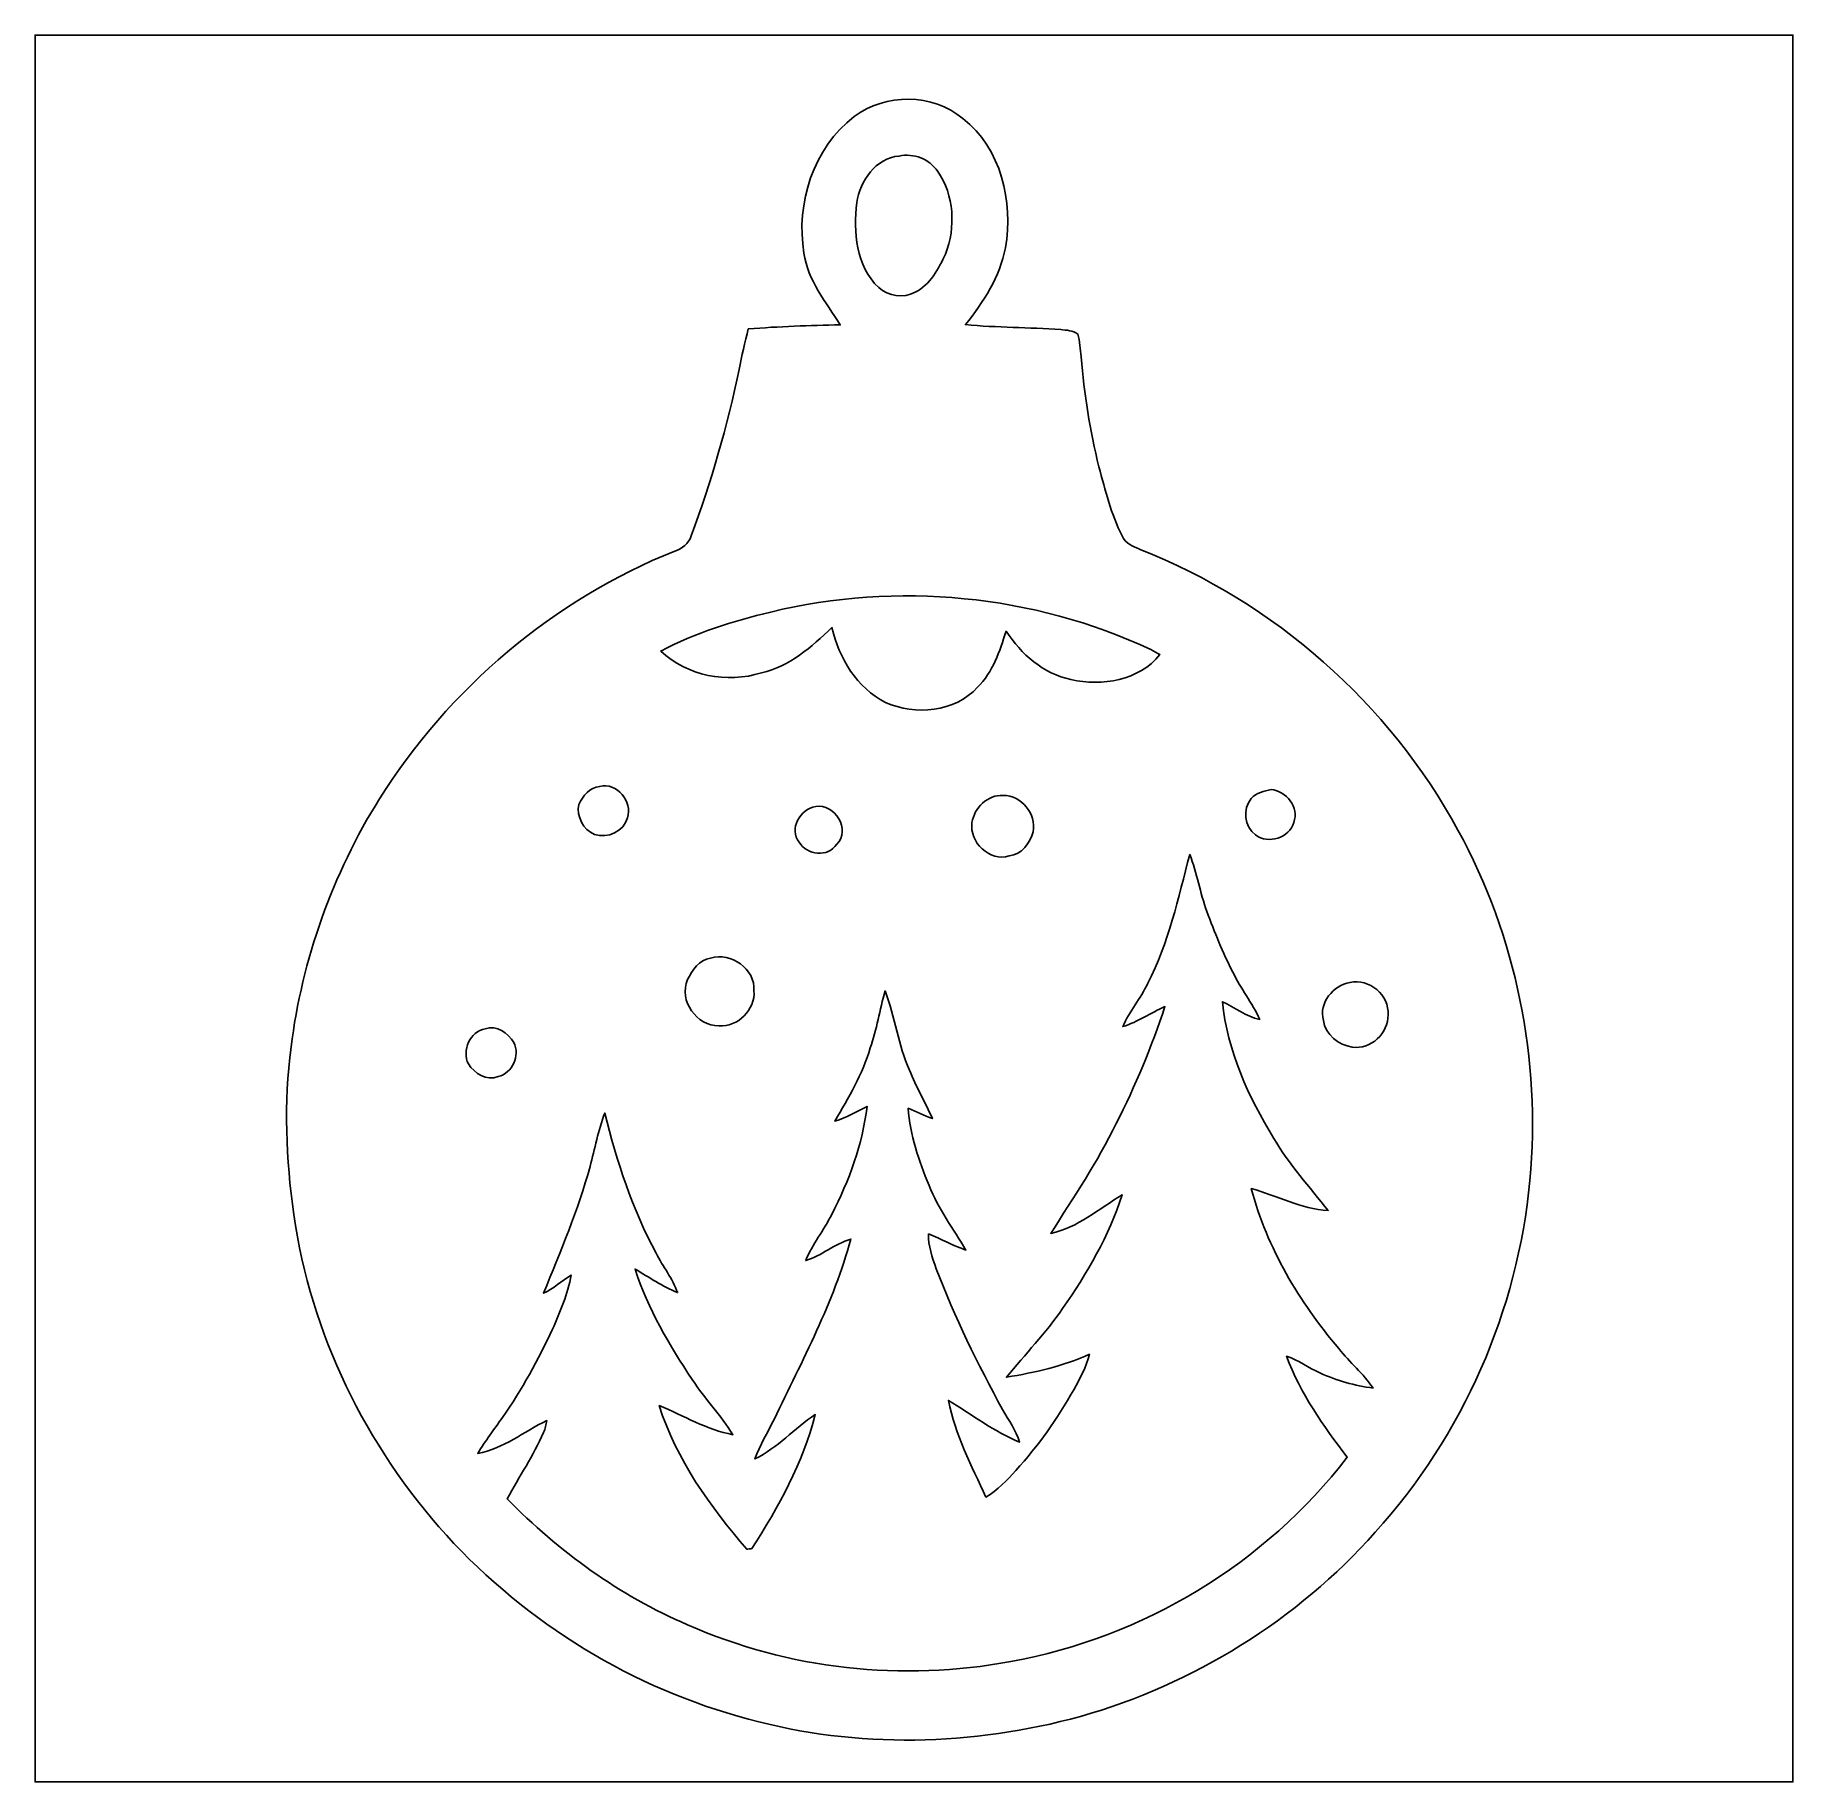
# Model space of a CAD drawing. Header units: centimetres. Extents: x -16.8 to 16.8, y -16.7 to 16.7.
import ezdxf

# ---------------------------------------------------------------- set-up
doc = ezdxf.new("R2010")
doc.units = ezdxf.units.CM
doc.header["$MEASUREMENT"] = 0
doc.layers.add('Layer 1', color=7, linetype='Continuous')

msp = doc.modelspace()

# ---------------------------------------------------------------- linework, layer by layer
at = {"layer": 'Layer 1', "color": 7}
for points, knots in [([(-16.77458, 16.66875), (-16.77458, 16.66875), (16.77458, 16.66875), (16.77458, 16.66875), (16.77458, 16.66875), (16.77458, 16.66875), (16.77458, -16.66875), (16.77458, -16.66875), (16.77458, -16.66875), (16.77458, -16.66875), (-16.77458, -16.66875), (-16.77458, -16.66875), (-16.77458, -16.66875), (-16.77458, -16.66875), (-16.77458, 16.66875), (-16.77458, 16.66875), (-16.77458, 16.66875), (-16.77458, 16.66875), (-16.77458, 16.66875), (-16.77458, 16.66875)], [0, 0, 0, 0, 0.16666667, 0.16666667, 0.16666667, 0.16666667, 0.33333333, 0.33333333, 0.33333333, 0.33333333, 0.5, 0.5, 0.5, 0.5, 0.66666667, 0.66666667, 0.66666667, 0.66666667, 1, 1, 1, 1]), ([(-1.143, 15.11441), (-1.9237, 14.51998), (-2.25778, 13.45777), (-2.10114, 12.50774), (-2.10114, 12.50774), (-2.02424, 11.98668), (-1.67887, 11.57076), (-1.40723, 11.13861), (-1.40723, 11.13861), (-1.99319, 11.13084), (-2.57845, 11.10686), (-3.16265, 11.06311), (-3.16265, 11.06311), (-3.22756, 10.80629), (-3.28471, 10.54735), (-3.33975, 10.28841), (-3.33975, 10.28841), (-3.56341, 9.20821), (-3.86468, 8.14317), (-4.25521, 7.11165), (-4.25521, 7.11165), (-4.2986, 6.96066), (-4.42489, 6.86823), (-4.56671, 6.82237), (-4.56671, 6.82237), (-6.88411, 5.89315), (-8.87836, 4.20299), (-10.2041, 2.09091), (-10.2041, 2.09091), (-11.10015, 0.65828), (-11.67836, -0.9712), (-11.89073, -2.64724), (-11.89073, -2.64724), (-12.03325, -3.70664), (-11.98633, -4.78296), (-11.83852, -5.83882), (-11.83852, -5.83882), (-11.51431, -8.11177), (-10.46409, -10.26231), (-8.92634, -11.96022), (-8.92634, -11.96022), (-7.38823, -13.64615), (-5.36716, -14.88899), (-3.15771, -15.47001), (-3.15771, -15.47001), (-1.09361, -16.04151), (1.12077, -15.98366), (3.17959, -15.41956), (3.17959, -15.41956), (5.33329, -14.80679), (7.31414, -13.58371), (8.8011, -11.9059), (8.8011, -11.9059), (10.47115, -10.06158), (11.52948, -7.67151), (11.75385, -5.19254), (11.75385, -5.19254), (11.9701, -2.89348), (11.49315, -0.53093), (10.38331, 1.49543), (10.38331, 1.49543), (9.06674, 3.91513), (6.87811, 5.84764), (4.31377, 6.85377), (4.31377, 6.85377), (4.18324, 6.91162), (4.03154, 6.96489), (3.97545, 7.11129), (3.97545, 7.11129), (3.76026, 7.52546), (3.65266, 7.98266), (3.52989, 8.42962), (3.52989, 8.42962), (3.36127, 9.11895), (3.24485, 9.82169), (3.19017, 10.52936), (3.19017, 10.52936), (3.17712, 10.67506), (3.1623, 10.82216), (3.12843, 10.96469), (3.12843, 10.96469), (3.03459, 11.03313), (2.91147, 11.03559), (2.80106, 11.05182), (2.80106, 11.05182), (2.19428, 11.09133), (1.58574, 11.08639), (0.98037, 11.1439), (0.98037, 11.1439), (1.32962, 11.57393), (1.64112, 12.05865), (1.74519, 12.61145), (1.74519, 12.61145), (1.90006, 13.49057), (1.66511, 14.50834), (0.93239, 15.07737), (0.93239, 15.07737), (0.35595, 15.5642), (-0.54469, 15.56526), (-1.143, 15.11441)], [0, 0, 0, 0, 0.03846154, 0.03846154, 0.03846154, 0.03846154, 0.07692308, 0.07692308, 0.07692308, 0.07692308, 0.11538462, 0.11538462, 0.11538462, 0.11538462, 0.15384615, 0.15384615, 0.15384615, 0.15384615, 0.19230769, 0.19230769, 0.19230769, 0.19230769, 0.23076923, 0.23076923, 0.23076923, 0.23076923, 0.26923077, 0.26923077, 0.26923077, 0.26923077, 0.30769231, 0.30769231, 0.30769231, 0.30769231, 0.34615385, 0.34615385, 0.34615385, 0.34615385, 0.38461538, 0.38461538, 0.38461538, 0.38461538, 0.42307692, 0.42307692, 0.42307692, 0.42307692, 0.46153846, 0.46153846, 0.46153846, 0.46153846, 0.5, 0.5, 0.5, 0.5, 0.53846154, 0.53846154, 0.53846154, 0.53846154, 0.57692308, 0.57692308, 0.57692308, 0.57692308, 0.61538462, 0.61538462, 0.61538462, 0.61538462, 0.65384615, 0.65384615, 0.65384615, 0.65384615, 0.69230769, 0.69230769, 0.69230769, 0.69230769, 0.73076923, 0.73076923, 0.73076923, 0.73076923, 0.76923077, 0.76923077, 0.76923077, 0.76923077, 0.80769231, 0.80769231, 0.80769231, 0.80769231, 0.84615385, 0.84615385, 0.84615385, 0.84615385, 0.88461538, 0.88461538, 0.88461538, 0.88461538, 0.92307692, 0.92307692, 0.92307692, 0.92307692, 1, 1, 1, 1]), ([(-0.2861, 14.36158), (-0.00917, 14.42191), (0.29528, 14.30549), (0.45261, 14.06913), (0.45261, 14.06913), (0.76588, 13.61687), (0.80222, 12.99704), (0.60043, 12.49116), (0.60043, 12.49116), (0.47025, 12.20787), (0.31044, 11.90625), (0.0194, 11.76126), (0.0194, 11.76126), (-0.20108, 11.64202), (-0.49001, 11.68576), (-0.67416, 11.85122), (-0.67416, 11.85122), (-1.10808, 12.25867), (-1.15429, 12.91766), (-1.0922, 13.47223), (-1.0922, 13.47223), (-1.02941, 13.88357), (-0.73131, 14.32384), (-0.2861, 14.36158)], [0, 0, 0, 0, 0.14285714, 0.14285714, 0.14285714, 0.14285714, 0.28571429, 0.28571429, 0.28571429, 0.28571429, 0.42857143, 0.42857143, 0.42857143, 0.42857143, 0.57142857, 0.57142857, 0.57142857, 0.57142857, 0.71428571, 0.71428571, 0.71428571, 0.71428571, 1, 1, 1, 1]), ([(-2.73368, 5.65891), (-0.32597, 6.23711), (2.27753, 5.99863), (4.52049, 4.94101), (4.52049, 4.94101), (4.57976, 4.91102), (4.63726, 4.87751), (4.69512, 4.8447), (4.69512, 4.8447), (4.2993, 4.35328), (3.58175, 4.23404), (2.99508, 4.37021), (2.99508, 4.37021), (2.4698, 4.4831), (2.04646, 4.85316), (1.75824, 5.29237), (1.75824, 5.29237), (1.6316, 4.91102), (1.50954, 4.50956), (1.21109, 4.22204), (1.21109, 4.22204), (0.77893, 3.74474), (0.02469, 3.67912), (-0.54293, 3.93418), (-0.54293, 3.93418), (-1.09149, 4.21005), (-1.43334, 4.77485), (-1.56633, 5.36011), (-1.56633, 5.36011), (-1.95333, 4.99357), (-2.37561, 4.61821), (-2.91042, 4.49862), (-2.91042, 4.49862), (-3.57011, 4.29154), (-4.32611, 4.4383), (-4.83411, 4.91278), (-4.83411, 4.91278), (-4.17618, 5.26591), (-3.45546, 5.48111), (-2.73368, 5.65891)], [0, 0, 0, 0, 0.09090909, 0.09090909, 0.09090909, 0.09090909, 0.18181818, 0.18181818, 0.18181818, 0.18181818, 0.27272727, 0.27272727, 0.27272727, 0.27272727, 0.36363636, 0.36363636, 0.36363636, 0.36363636, 0.45454545, 0.45454545, 0.45454545, 0.45454545, 0.54545455, 0.54545455, 0.54545455, 0.54545455, 0.63636364, 0.63636364, 0.63636364, 0.63636364, 0.72727273, 0.72727273, 0.72727273, 0.72727273, 0.81818182, 0.81818182, 0.81818182, 0.81818182, 1, 1, 1, 1]), ([(-5.99969, 2.32904), (-5.67478, 2.42111), (-5.36434, 2.03447), (-5.46911, 1.73249), (-5.46911, 1.73249), (-5.53473, 1.46932), (-5.84941, 1.32927), (-6.09812, 1.41499), (-6.09812, 1.41499), (-6.3179, 1.50389), (-6.44137, 1.75613), (-6.39974, 1.98755), (-6.39974, 1.98755), (-6.32001, 2.1463), (-6.19054, 2.31246), (-5.99969, 2.32904)], [0, 0, 0, 0, 0.2, 0.2, 0.2, 0.2, 0.4, 0.4, 0.4, 0.4, 0.6, 0.6, 0.6, 0.6, 1, 1, 1, 1]), ([(1.70321, 2.15935), (2.04929, 2.16006), (2.34174, 1.80657), (2.27506, 1.46509), (2.27506, 1.46509), (2.21368, 1.2513), (2.05952, 1.02694), (1.81751, 1.00365), (1.81751, 1.00365), (1.44357, 0.88441), (1.05128, 1.26647), (1.10702, 1.64112), (1.10702, 1.64112), (1.15006, 1.9237), (1.40476, 2.17311), (1.70321, 2.15935)], [0, 0, 0, 0, 0.2, 0.2, 0.2, 0.2, 0.4, 0.4, 0.4, 0.4, 0.6, 0.6, 0.6, 0.6, 1, 1, 1, 1]), ([(6.81849, 2.27118), (7.10071, 2.24155), (7.36141, 1.93216), (7.24782, 1.64359), (7.24782, 1.64359), (7.16703, 1.34514), (6.76028, 1.21991), (6.51792, 1.40406), (6.51792, 1.40406), (6.30308, 1.55857), (6.26674, 1.90041), (6.43819, 2.09868), (6.43819, 2.09868), (6.53203, 2.20874), (6.68196, 2.24473), (6.81849, 2.27118)], [0, 0, 0, 0, 0.2, 0.2, 0.2, 0.2, 0.4, 0.4, 0.4, 0.4, 0.6, 0.6, 0.6, 0.6, 1, 1, 1, 1]), ([(-1.87537, 1.94557), (-1.51624, 2.00872), (-1.19486, 1.4986), (-1.47532, 1.22731), (-1.47532, 1.22731), (-1.64006, 0.97049), (-2.04294, 1.01353), (-2.19216, 1.26436), (-2.19216, 1.26436), (-2.39466, 1.5173), (-2.17135, 1.89971), (-1.87537, 1.94557)], [0, 0, 0, 0, 0.25, 0.25, 0.25, 0.25, 0.5, 0.5, 0.5, 0.5, 1, 1, 1, 1]), ([(5.26415, 1.03152), (5.40032, 0.67804), (5.46029, 0.30092), (5.58941, -0.05539), (5.58941, -0.05539), (5.73687, -0.44979), (5.89421, -0.84173), (6.08506, -1.21779), (6.08506, -1.21779), (6.23817, -1.52718), (6.45301, -1.80234), (6.598, -2.11631), (6.598, -2.11631), (6.33554, -2.06199), (6.12457, -1.88842), (5.88574, -1.77871), (5.88574, -1.77871), (5.97888, -2.71392), (6.38246, -3.59339), (6.86682, -4.3882), (6.86682, -4.3882), (7.15892, -4.88632), (7.55297, -5.31072), (7.90293, -5.76651), (7.90293, -5.76651), (7.38822, -5.73088), (6.92714, -5.48217), (6.43749, -5.34529), (6.43749, -5.34529), (6.73947, -6.48053), (7.35259, -7.51099), (8.11001, -8.40105), (8.11001, -8.40105), (8.31462, -8.66316), (8.57673, -8.87765), (8.76371, -9.15388), (8.76371, -9.15388), (8.41269, -9.11154), (8.07085, -9.00818), (7.74876, -8.86495), (7.74876, -8.86495), (7.53145, -8.76794), (7.34025, -8.6173), (7.11235, -8.54463), (7.11235, -8.54463), (7.36882, -9.25548), (7.81403, -9.87813), (8.27017, -10.47256), (8.27017, -10.47256), (6.70595, -12.50386), (4.37197, -13.92132), (1.84856, -14.37146), (1.84856, -14.37146), (-0.21661, -14.76093), (-2.39959, -14.5228), (-4.32153, -13.66943), (-4.32153, -13.66943), (-5.62116, -13.11839), (-6.77792, -12.27137), (-7.7657, -11.26843), (-7.7657, -11.26843), (-7.53533, -10.84474), (-7.26722, -10.44116), (-7.06931, -10.00054), (-7.06931, -10.00054), (-7.03615, -9.92893), (-7.02204, -9.85097), (-7.00828, -9.77406), (-7.00828, -9.77406), (-7.44714, -9.9822), (-7.83519, -10.31487), (-8.32626, -10.39883), (-8.32626, -10.39883), (-8.18233, -10.16212), (-8.01441, -9.94128), (-7.85601, -9.71479), (-7.85601, -9.71479), (-7.48101, -9.18598), (-7.1755, -8.61201), (-6.89716, -8.02781), (-6.89716, -8.02781), (-6.7564, -7.69303), (-6.60294, -7.35789), (-6.54579, -6.99664), (-6.54579, -6.99664), (-6.72289, -7.10918), (-6.87881, -7.25487), (-7.07073, -7.34377), (-7.07073, -7.34377), (-6.74441, -6.55002), (-6.41421, -5.75416), (-6.18349, -4.92584), (-6.18349, -4.92584), (-6.09071, -4.58541), (-6.02686, -4.2358), (-5.90338, -3.90419), (-5.90338, -3.90419), (-5.67161, -4.82741), (-5.3788, -5.74075), (-4.91984, -6.5786), (-4.91984, -6.5786), (-4.7939, -6.83507), (-4.6101, -7.06226), (-4.51132, -7.33213), (-4.51132, -7.33213), (-4.79848, -7.21325), (-5.05707, -7.03933), (-5.32412, -6.88269), (-5.32412, -6.88269), (-5.07753, -7.63905), (-4.67466, -8.33543), (-4.23122, -8.99231), (-4.23122, -8.99231), (-3.99415, -9.35814), (-3.68547, -9.67176), (-3.45546, -10.04288), (-3.45546, -10.04288), (-3.95817, -9.94728), (-4.39596, -9.68022), (-4.86198, -9.48831), (-4.86198, -9.48831), (-4.5406, -10.5216), (-3.88796, -11.41342), (-3.19334, -12.22763), (-3.19334, -12.22763), (-3.16865, -12.22516), (-3.11926, -12.21987), (-3.09457, -12.2174), (-3.09457, -12.2174), (-2.58269, -11.4233), (-2.12231, -10.58016), (-1.88454, -9.66011), (-1.88454, -9.66011), (-2.286, -9.91694), (-2.6035, -10.29758), (-3.03636, -10.50607), (-3.03636, -10.50607), (-2.94217, -10.24149), (-2.79329, -10.00125), (-2.66982, -9.75007), (-2.66982, -9.75007), (-2.12831, -8.62824), (-1.53564, -7.51558), (-1.20509, -6.30873), (-1.20509, -6.30873), (-1.51412, -6.39868), (-1.76142, -6.62481), (-2.06763, -6.72147), (-2.06763, -6.72147), (-1.94275, -6.40574), (-1.71838, -6.14292), (-1.56986, -5.83882), (-1.56986, -5.83882), (-1.2379, -5.19501), (-0.97931, -4.49968), (-0.89676, -3.77649), (-0.89676, -3.77649), (-1.0989, -3.87562), (-1.2894, -4.00473), (-1.51165, -4.05589), (-1.51165, -4.05589), (-1.24425, -3.6128), (-0.98531, -3.15912), (-0.83538, -2.66065), (-0.83538, -2.66065), (-0.70803, -2.30752), (-0.65405, -1.93463), (-0.55245, -1.57445), (-0.55245, -1.57445), (-0.36124, -2.06657), (-0.30198, -2.60174), (-0.08714, -3.08575), (-0.08714, -3.08575), (0.0381, -3.4036), (0.21837, -3.6957), (0.35066, -4.01002), (0.35066, -4.01002), (0.19544, -3.94723), (0.04551, -3.87174), (-0.11113, -3.81318), (-0.11113, -3.81318), (-0.07761, -4.32364), (0.09525, -4.81542), (0.28681, -5.28673), (0.28681, -5.28673), (0.46073, -5.72911), (0.75177, -6.11117), (0.98954, -6.51933), (0.98954, -6.51933), (0.74471, -6.43431), (0.51717, -6.30767), (0.27728, -6.21206), (0.27728, -6.21206), (0.26811, -6.44243), (0.3489, -6.66115), (0.4258, -6.87493), (0.4258, -6.87493), (0.7747, -7.8038), (1.21708, -8.69386), (1.69157, -9.56416), (1.69157, -9.56416), (1.80481, -9.76736), (1.9498, -9.9568), (2.01471, -10.18364), (2.01471, -10.18364), (1.52682, -9.98291), (1.10596, -9.66082), (0.65828, -9.38883), (0.65828, -9.38883), (0.78176, -10.04147), (1.09784, -10.6366), (1.37336, -11.23491), (1.37336, -11.23491), (1.58926, -11.09733), (1.77624, -10.91988), (1.94204, -10.7255), (1.94204, -10.7255), (2.37031, -10.25948), (2.73967, -9.74019), (3.04765, -9.18704), (3.04765, -9.18704), (3.16618, -8.96902), (3.29212, -8.75136), (3.34892, -8.50724), (3.34892, -8.50724), (2.84903, -8.73725), (2.30576, -8.85543), (1.7653, -8.94539), (1.7653, -8.94539), (2.12337, -8.50935), (2.51495, -8.10048), (2.83669, -7.63552), (2.83669, -7.63552), (3.30482, -6.9656), (3.72181, -6.24628), (3.97404, -5.46523), (3.97404, -5.46523), (3.53342, -5.73299), (3.12737, -6.08824), (2.61056, -6.20148), (2.61056, -6.20148), (3.04518, -5.51498), (3.50308, -4.83905), (3.85974, -4.10633), (3.85974, -4.10633), (4.22416, -3.38561), (4.53813, -2.63878), (4.78931, -1.87113), (4.78931, -1.87113), (4.51732, -1.99108), (4.27037, -2.16606), (3.98498, -2.25496), (3.98498, -2.25496), (4.11127, -1.96144), (4.32752, -1.71838), (4.46087, -1.42804), (4.46087, -1.42804), (4.8641, -0.65758), (5.04296, 0.19826), (5.26415, 1.03152)], [0, 0, 0, 0, 0.01515152, 0.01515152, 0.01515152, 0.01515152, 0.03030303, 0.03030303, 0.03030303, 0.03030303, 0.04545455, 0.04545455, 0.04545455, 0.04545455, 0.06060606, 0.06060606, 0.06060606, 0.06060606, 0.07575758, 0.07575758, 0.07575758, 0.07575758, 0.09090909, 0.09090909, 0.09090909, 0.09090909, 0.10606061, 0.10606061, 0.10606061, 0.10606061, 0.12121212, 0.12121212, 0.12121212, 0.12121212, 0.13636364, 0.13636364, 0.13636364, 0.13636364, 0.15151515, 0.15151515, 0.15151515, 0.15151515, 0.16666667, 0.16666667, 0.16666667, 0.16666667, 0.18181818, 0.18181818, 0.18181818, 0.18181818, 0.1969697, 0.1969697, 0.1969697, 0.1969697, 0.21212121, 0.21212121, 0.21212121, 0.21212121, 0.22727273, 0.22727273, 0.22727273, 0.22727273, 0.24242424, 0.24242424, 0.24242424, 0.24242424, 0.25757576, 0.25757576, 0.25757576, 0.25757576, 0.27272727, 0.27272727, 0.27272727, 0.27272727, 0.28787879, 0.28787879, 0.28787879, 0.28787879, 0.3030303, 0.3030303, 0.3030303, 0.3030303, 0.31818182, 0.31818182, 0.31818182, 0.31818182, 0.33333333, 0.33333333, 0.33333333, 0.33333333, 0.34848485, 0.34848485, 0.34848485, 0.34848485, 0.36363636, 0.36363636, 0.36363636, 0.36363636, 0.37878788, 0.37878788, 0.37878788, 0.37878788, 0.39393939, 0.39393939, 0.39393939, 0.39393939, 0.40909091, 0.40909091, 0.40909091, 0.40909091, 0.42424242, 0.42424242, 0.42424242, 0.42424242, 0.43939394, 0.43939394, 0.43939394, 0.43939394, 0.45454545, 0.45454545, 0.45454545, 0.45454545, 0.46969697, 0.46969697, 0.46969697, 0.46969697, 0.48484848, 0.48484848, 0.48484848, 0.48484848, 0.5, 0.5, 0.5, 0.5, 0.51515152, 0.51515152, 0.51515152, 0.51515152, 0.53030303, 0.53030303, 0.53030303, 0.53030303, 0.54545455, 0.54545455, 0.54545455, 0.54545455, 0.56060606, 0.56060606, 0.56060606, 0.56060606, 0.57575758, 0.57575758, 0.57575758, 0.57575758, 0.59090909, 0.59090909, 0.59090909, 0.59090909, 0.60606061, 0.60606061, 0.60606061, 0.60606061, 0.62121212, 0.62121212, 0.62121212, 0.62121212, 0.63636364, 0.63636364, 0.63636364, 0.63636364, 0.65151515, 0.65151515, 0.65151515, 0.65151515, 0.66666667, 0.66666667, 0.66666667, 0.66666667, 0.68181818, 0.68181818, 0.68181818, 0.68181818, 0.6969697, 0.6969697, 0.6969697, 0.6969697, 0.71212121, 0.71212121, 0.71212121, 0.71212121, 0.72727273, 0.72727273, 0.72727273, 0.72727273, 0.74242424, 0.74242424, 0.74242424, 0.74242424, 0.75757576, 0.75757576, 0.75757576, 0.75757576, 0.77272727, 0.77272727, 0.77272727, 0.77272727, 0.78787879, 0.78787879, 0.78787879, 0.78787879, 0.8030303, 0.8030303, 0.8030303, 0.8030303, 0.81818182, 0.81818182, 0.81818182, 0.81818182, 0.83333333, 0.83333333, 0.83333333, 0.83333333, 0.84848485, 0.84848485, 0.84848485, 0.84848485, 0.86363636, 0.86363636, 0.86363636, 0.86363636, 0.87878788, 0.87878788, 0.87878788, 0.87878788, 0.89393939, 0.89393939, 0.89393939, 0.89393939, 0.90909091, 0.90909091, 0.90909091, 0.90909091, 0.92424242, 0.92424242, 0.92424242, 0.92424242, 0.93939394, 0.93939394, 0.93939394, 0.93939394, 0.95454545, 0.95454545, 0.95454545, 0.95454545, 0.96969697, 0.96969697, 0.96969697, 0.96969697, 1, 1, 1, 1]), ([(-3.88338, -0.95074), (-3.49285, -0.81915), (-3.02719, -1.15782), (-3.054, -1.56986), (-3.054, -1.56986), (-3.02648, -1.93005), (-3.36197, -2.26695), (-3.72322, -2.23908), (-3.72322, -2.23908), (-4.14796, -2.24578), (-4.49474, -1.75683), (-4.32329, -1.35678), (-4.32329, -1.35678), (-4.23228, -1.17898), (-4.10069, -0.97508), (-3.88338, -0.95074)], [0, 0, 0, 0, 0.2, 0.2, 0.2, 0.2, 0.4, 0.4, 0.4, 0.4, 0.6, 0.6, 0.6, 0.6, 1, 1, 1, 1]), ([(8.32309, -1.4097), (8.68645, -1.32539), (9.07486, -1.657), (9.0491, -2.02988), (9.0491, -2.02988), (9.05439, -2.37631), (8.72208, -2.69946), (8.36542, -2.64548), (8.36542, -2.64548), (8.10683, -2.60279), (7.84507, -2.41229), (7.81473, -2.13607), (7.81473, -2.13607), (7.72266, -1.80199), (8.00135, -1.46685), (8.32309, -1.4097)], [0, 0, 0, 0, 0.2, 0.2, 0.2, 0.2, 0.4, 0.4, 0.4, 0.4, 0.6, 0.6, 0.6, 0.6, 1, 1, 1, 1]), ([(-8.18586, -2.29376), (-7.96396, -2.21333), (-7.75053, -2.3816), (-7.63764, -2.55729), (-7.63764, -2.55729), (-7.51276, -2.80599), (-7.66833, -3.14149), (-7.93609, -3.20957), (-7.93609, -3.20957), (-8.16046, -3.29248), (-8.38694, -3.15136), (-8.50547, -2.96757), (-8.50547, -2.96757), (-8.63247, -2.70828), (-8.47584, -2.34809), (-8.18586, -2.29376)], [0, 0, 0, 0, 0.2, 0.2, 0.2, 0.2, 0.4, 0.4, 0.4, 0.4, 0.6, 0.6, 0.6, 0.6, 1, 1, 1, 1])]:
    msp.add_open_spline(points, degree=3, knots=knots, dxfattribs=at)
at = {"layer": 'Layer 1', "color": 253}
for points, knots in [([(-1.143, 15.11441), (-0.54469, 15.56526), (0.35595, 15.5642), (0.93239, 15.07737), (0.93239, 15.07737), (1.66511, 14.50834), (1.90006, 13.49057), (1.74519, 12.61145), (1.74519, 12.61145), (1.64112, 12.05865), (1.32962, 11.57393), (0.98037, 11.1439), (0.98037, 11.1439), (1.58574, 11.08639), (2.19428, 11.09133), (2.80106, 11.05182), (2.80106, 11.05182), (2.91147, 11.03559), (3.03459, 11.03313), (3.12843, 10.96469), (3.12843, 10.96469), (3.1623, 10.82216), (3.17712, 10.67506), (3.19017, 10.52936), (3.19017, 10.52936), (3.24485, 9.82169), (3.36127, 9.11895), (3.52989, 8.42962), (3.52989, 8.42962), (3.65266, 7.98266), (3.76026, 7.52546), (3.97545, 7.11129), (3.97545, 7.11129), (4.03154, 6.96489), (4.18324, 6.91162), (4.31377, 6.85377), (4.31377, 6.85377), (6.87811, 5.84764), (9.06674, 3.91513), (10.38331, 1.49543), (10.38331, 1.49543), (11.49315, -0.53093), (11.9701, -2.89348), (11.75385, -5.19254), (11.75385, -5.19254), (11.52948, -7.67151), (10.47115, -10.06158), (8.8011, -11.9059), (8.8011, -11.9059), (7.31414, -13.58371), (5.33329, -14.80679), (3.17959, -15.41956), (3.17959, -15.41956), (1.12077, -15.98366), (-1.09361, -16.04151), (-3.15771, -15.47001), (-3.15771, -15.47001), (-5.36716, -14.88899), (-7.38823, -13.64615), (-8.92634, -11.96022), (-8.92634, -11.96022), (-10.46409, -10.26231), (-11.51431, -8.11177), (-11.83852, -5.83882), (-11.83852, -5.83882), (-11.98633, -4.78296), (-12.03325, -3.70664), (-11.89073, -2.64724), (-11.89073, -2.64724), (-11.67836, -0.9712), (-11.10015, 0.65828), (-10.2041, 2.09091), (-10.2041, 2.09091), (-8.87836, 4.20299), (-6.88411, 5.89315), (-4.56671, 6.82237), (-4.56671, 6.82237), (-4.42489, 6.86823), (-4.2986, 6.96066), (-4.25521, 7.11165), (-4.25521, 7.11165), (-3.86468, 8.14317), (-3.56341, 9.20821), (-3.33975, 10.28841), (-3.33975, 10.28841), (-3.28471, 10.54735), (-3.22756, 10.80629), (-3.16265, 11.06311), (-3.16265, 11.06311), (-2.57845, 11.10686), (-1.99319, 11.13084), (-1.40723, 11.13861), (-1.40723, 11.13861), (-1.67887, 11.57076), (-2.02424, 11.98668), (-2.10114, 12.50774), (-2.10114, 12.50774), (-2.25778, 13.45777), (-1.9237, 14.51998), (-1.143, 15.11441), (-1.143, 15.11441), (-1.143, 15.11441), (-1.143, 15.11441), (-1.143, 15.11441)], [0, 0, 0, 0, 0.03703704, 0.03703704, 0.03703704, 0.03703704, 0.07407407, 0.07407407, 0.07407407, 0.07407407, 0.11111111, 0.11111111, 0.11111111, 0.11111111, 0.14814815, 0.14814815, 0.14814815, 0.14814815, 0.18518519, 0.18518519, 0.18518519, 0.18518519, 0.22222222, 0.22222222, 0.22222222, 0.22222222, 0.25925926, 0.25925926, 0.25925926, 0.25925926, 0.2962963, 0.2962963, 0.2962963, 0.2962963, 0.33333333, 0.33333333, 0.33333333, 0.33333333, 0.37037037, 0.37037037, 0.37037037, 0.37037037, 0.40740741, 0.40740741, 0.40740741, 0.40740741, 0.44444444, 0.44444444, 0.44444444, 0.44444444, 0.48148148, 0.48148148, 0.48148148, 0.48148148, 0.51851852, 0.51851852, 0.51851852, 0.51851852, 0.55555556, 0.55555556, 0.55555556, 0.55555556, 0.59259259, 0.59259259, 0.59259259, 0.59259259, 0.62962963, 0.62962963, 0.62962963, 0.62962963, 0.66666667, 0.66666667, 0.66666667, 0.66666667, 0.7037037, 0.7037037, 0.7037037, 0.7037037, 0.74074074, 0.74074074, 0.74074074, 0.74074074, 0.77777778, 0.77777778, 0.77777778, 0.77777778, 0.81481481, 0.81481481, 0.81481481, 0.81481481, 0.85185185, 0.85185185, 0.85185185, 0.85185185, 0.88888889, 0.88888889, 0.88888889, 0.88888889, 0.92592593, 0.92592593, 0.92592593, 0.92592593, 1, 1, 1, 1]), ([(-0.2861, 14.36158), (-0.73131, 14.32384), (-1.02941, 13.88357), (-1.0922, 13.47223), (-1.0922, 13.47223), (-1.15429, 12.91766), (-1.10808, 12.25867), (-0.67416, 11.85122), (-0.67416, 11.85122), (-0.49001, 11.68576), (-0.20108, 11.64202), (0.0194, 11.76126), (0.0194, 11.76126), (0.31044, 11.90625), (0.47025, 12.20787), (0.60043, 12.49116), (0.60043, 12.49116), (0.80222, 12.99704), (0.76588, 13.61687), (0.45261, 14.06913), (0.45261, 14.06913), (0.29528, 14.30549), (-0.00917, 14.42191), (-0.2861, 14.36158), (-0.2861, 14.36158), (-0.2861, 14.36158), (-0.2861, 14.36158), (-0.2861, 14.36158)], [0, 0, 0, 0, 0.125, 0.125, 0.125, 0.125, 0.25, 0.25, 0.25, 0.25, 0.375, 0.375, 0.375, 0.375, 0.5, 0.5, 0.5, 0.5, 0.625, 0.625, 0.625, 0.625, 0.75, 0.75, 0.75, 0.75, 1, 1, 1, 1]), ([(-2.73368, 5.65891), (-3.45546, 5.48111), (-4.17618, 5.26591), (-4.83411, 4.91278), (-4.83411, 4.91278), (-4.32611, 4.4383), (-3.57011, 4.29154), (-2.91042, 4.49862), (-2.91042, 4.49862), (-2.37561, 4.61821), (-1.95333, 4.99357), (-1.56633, 5.36011), (-1.56633, 5.36011), (-1.43334, 4.77485), (-1.09149, 4.21005), (-0.54293, 3.93418), (-0.54293, 3.93418), (0.02469, 3.67912), (0.77893, 3.74474), (1.21109, 4.22204), (1.21109, 4.22204), (1.50954, 4.50956), (1.6316, 4.91102), (1.75824, 5.29237), (1.75824, 5.29237), (2.04646, 4.85316), (2.4698, 4.4831), (2.99508, 4.37021), (2.99508, 4.37021), (3.58175, 4.23404), (4.2993, 4.35328), (4.69512, 4.8447), (4.69512, 4.8447), (4.63726, 4.87751), (4.57976, 4.91102), (4.52049, 4.94101), (4.52049, 4.94101), (2.27753, 5.99863), (-0.32597, 6.23711), (-2.73368, 5.65891), (-2.73368, 5.65891), (-2.73368, 5.65891), (-2.73368, 5.65891), (-2.73368, 5.65891)], [0, 0, 0, 0, 0.08333333, 0.08333333, 0.08333333, 0.08333333, 0.16666667, 0.16666667, 0.16666667, 0.16666667, 0.25, 0.25, 0.25, 0.25, 0.33333333, 0.33333333, 0.33333333, 0.33333333, 0.41666667, 0.41666667, 0.41666667, 0.41666667, 0.5, 0.5, 0.5, 0.5, 0.58333333, 0.58333333, 0.58333333, 0.58333333, 0.66666667, 0.66666667, 0.66666667, 0.66666667, 0.75, 0.75, 0.75, 0.75, 0.83333333, 0.83333333, 0.83333333, 0.83333333, 1, 1, 1, 1]), ([(-5.99969, 2.32904), (-6.19054, 2.31246), (-6.32001, 2.1463), (-6.39974, 1.98755), (-6.39974, 1.98755), (-6.44137, 1.75613), (-6.3179, 1.50389), (-6.09812, 1.41499), (-6.09812, 1.41499), (-5.84941, 1.32927), (-5.53473, 1.46932), (-5.46911, 1.73249), (-5.46911, 1.73249), (-5.36434, 2.03447), (-5.67478, 2.42111), (-5.99969, 2.32904), (-5.99969, 2.32904), (-5.99969, 2.32904), (-5.99969, 2.32904), (-5.99969, 2.32904)], [0, 0, 0, 0, 0.16666667, 0.16666667, 0.16666667, 0.16666667, 0.33333333, 0.33333333, 0.33333333, 0.33333333, 0.5, 0.5, 0.5, 0.5, 0.66666667, 0.66666667, 0.66666667, 0.66666667, 1, 1, 1, 1]), ([(1.70321, 2.15935), (1.40476, 2.17311), (1.15006, 1.9237), (1.10702, 1.64112), (1.10702, 1.64112), (1.05128, 1.26647), (1.44357, 0.88441), (1.81751, 1.00365), (1.81751, 1.00365), (2.05952, 1.02694), (2.21368, 1.2513), (2.27506, 1.46509), (2.27506, 1.46509), (2.34174, 1.80657), (2.04929, 2.16006), (1.70321, 2.15935), (1.70321, 2.15935), (1.70321, 2.15935), (1.70321, 2.15935), (1.70321, 2.15935)], [0, 0, 0, 0, 0.16666667, 0.16666667, 0.16666667, 0.16666667, 0.33333333, 0.33333333, 0.33333333, 0.33333333, 0.5, 0.5, 0.5, 0.5, 0.66666667, 0.66666667, 0.66666667, 0.66666667, 1, 1, 1, 1]), ([(6.81849, 2.27118), (6.68196, 2.24473), (6.53203, 2.20874), (6.43819, 2.09868), (6.43819, 2.09868), (6.26674, 1.90041), (6.30308, 1.55857), (6.51792, 1.40406), (6.51792, 1.40406), (6.76028, 1.21991), (7.16703, 1.34514), (7.24782, 1.64359), (7.24782, 1.64359), (7.36141, 1.93216), (7.10071, 2.24155), (6.81849, 2.27118), (6.81849, 2.27118), (6.81849, 2.27118), (6.81849, 2.27118), (6.81849, 2.27118)], [0, 0, 0, 0, 0.16666667, 0.16666667, 0.16666667, 0.16666667, 0.33333333, 0.33333333, 0.33333333, 0.33333333, 0.5, 0.5, 0.5, 0.5, 0.66666667, 0.66666667, 0.66666667, 0.66666667, 1, 1, 1, 1]), ([(-1.87537, 1.94557), (-2.17135, 1.89971), (-2.39466, 1.5173), (-2.19216, 1.26436), (-2.19216, 1.26436), (-2.04294, 1.01353), (-1.64006, 0.97049), (-1.47532, 1.22731), (-1.47532, 1.22731), (-1.19486, 1.4986), (-1.51624, 2.00872), (-1.87537, 1.94557), (-1.87537, 1.94557), (-1.87537, 1.94557), (-1.87537, 1.94557), (-1.87537, 1.94557)], [0, 0, 0, 0, 0.2, 0.2, 0.2, 0.2, 0.4, 0.4, 0.4, 0.4, 0.6, 0.6, 0.6, 0.6, 1, 1, 1, 1]), ([(5.26415, 1.03152), (5.04296, 0.19826), (4.8641, -0.65758), (4.46087, -1.42804), (4.46087, -1.42804), (4.32752, -1.71838), (4.11127, -1.96144), (3.98498, -2.25496), (3.98498, -2.25496), (4.27037, -2.16606), (4.51732, -1.99108), (4.78931, -1.87113), (4.78931, -1.87113), (4.53813, -2.63878), (4.22416, -3.38561), (3.85974, -4.10633), (3.85974, -4.10633), (3.50308, -4.83905), (3.04518, -5.51498), (2.61056, -6.20148), (2.61056, -6.20148), (3.12737, -6.08824), (3.53342, -5.73299), (3.97404, -5.46523), (3.97404, -5.46523), (3.72181, -6.24628), (3.30482, -6.9656), (2.83669, -7.63552), (2.83669, -7.63552), (2.51495, -8.10048), (2.12337, -8.50935), (1.7653, -8.94539), (1.7653, -8.94539), (2.30576, -8.85543), (2.84903, -8.73725), (3.34892, -8.50724), (3.34892, -8.50724), (3.29212, -8.75136), (3.16618, -8.96902), (3.04765, -9.18704), (3.04765, -9.18704), (2.73967, -9.74019), (2.37031, -10.25948), (1.94204, -10.7255), (1.94204, -10.7255), (1.77624, -10.91988), (1.58926, -11.09733), (1.37336, -11.23491), (1.37336, -11.23491), (1.09784, -10.6366), (0.78176, -10.04147), (0.65828, -9.38883), (0.65828, -9.38883), (1.10596, -9.66082), (1.52682, -9.98291), (2.01471, -10.18364), (2.01471, -10.18364), (1.9498, -9.9568), (1.80481, -9.76736), (1.69157, -9.56416), (1.69157, -9.56416), (1.21708, -8.69386), (0.7747, -7.8038), (0.4258, -6.87493), (0.4258, -6.87493), (0.3489, -6.66115), (0.26811, -6.44243), (0.27728, -6.21206), (0.27728, -6.21206), (0.51717, -6.30767), (0.74471, -6.43431), (0.98954, -6.51933), (0.98954, -6.51933), (0.75177, -6.11117), (0.46073, -5.72911), (0.28681, -5.28673), (0.28681, -5.28673), (0.09525, -4.81542), (-0.07761, -4.32364), (-0.11113, -3.81318), (-0.11113, -3.81318), (0.04551, -3.87174), (0.19544, -3.94723), (0.35066, -4.01002), (0.35066, -4.01002), (0.21837, -3.6957), (0.0381, -3.4036), (-0.08714, -3.08575), (-0.08714, -3.08575), (-0.30198, -2.60174), (-0.36124, -2.06657), (-0.55245, -1.57445), (-0.55245, -1.57445), (-0.65405, -1.93463), (-0.70803, -2.30752), (-0.83538, -2.66065), (-0.83538, -2.66065), (-0.98531, -3.15912), (-1.24425, -3.6128), (-1.51165, -4.05589), (-1.51165, -4.05589), (-1.2894, -4.00473), (-1.0989, -3.87562), (-0.89676, -3.77649), (-0.89676, -3.77649), (-0.97931, -4.49968), (-1.2379, -5.19501), (-1.56986, -5.83882), (-1.56986, -5.83882), (-1.71838, -6.14292), (-1.94275, -6.40574), (-2.06763, -6.72147), (-2.06763, -6.72147), (-1.76142, -6.62481), (-1.51412, -6.39868), (-1.20509, -6.30873), (-1.20509, -6.30873), (-1.53564, -7.51558), (-2.12831, -8.62824), (-2.66982, -9.75007), (-2.66982, -9.75007), (-2.79329, -10.00125), (-2.94217, -10.24149), (-3.03636, -10.50607), (-3.03636, -10.50607), (-2.6035, -10.29758), (-2.286, -9.91694), (-1.88454, -9.66011), (-1.88454, -9.66011), (-2.12231, -10.58016), (-2.58269, -11.4233), (-3.09457, -12.2174), (-3.09457, -12.2174), (-3.11926, -12.21987), (-3.16865, -12.22516), (-3.19334, -12.22763), (-3.19334, -12.22763), (-3.88796, -11.41342), (-4.5406, -10.5216), (-4.86198, -9.48831), (-4.86198, -9.48831), (-4.39596, -9.68022), (-3.95817, -9.94728), (-3.45546, -10.04288), (-3.45546, -10.04288), (-3.68547, -9.67176), (-3.99415, -9.35814), (-4.23122, -8.99231), (-4.23122, -8.99231), (-4.67466, -8.33543), (-5.07753, -7.63905), (-5.32412, -6.88269), (-5.32412, -6.88269), (-5.05707, -7.03933), (-4.79848, -7.21325), (-4.51132, -7.33213), (-4.51132, -7.33213), (-4.6101, -7.06226), (-4.7939, -6.83507), (-4.91984, -6.5786), (-4.91984, -6.5786), (-5.3788, -5.74075), (-5.67161, -4.82741), (-5.90338, -3.90419), (-5.90338, -3.90419), (-6.02686, -4.2358), (-6.09071, -4.58541), (-6.18349, -4.92584), (-6.18349, -4.92584), (-6.41421, -5.75416), (-6.74441, -6.55002), (-7.07073, -7.34377), (-7.07073, -7.34377), (-6.87881, -7.25487), (-6.72289, -7.10918), (-6.54579, -6.99664), (-6.54579, -6.99664), (-6.60294, -7.35789), (-6.7564, -7.69303), (-6.89716, -8.02781), (-6.89716, -8.02781), (-7.1755, -8.61201), (-7.48101, -9.18598), (-7.85601, -9.71479), (-7.85601, -9.71479), (-8.01441, -9.94128), (-8.18233, -10.16212), (-8.32626, -10.39883), (-8.32626, -10.39883), (-7.83519, -10.31487), (-7.44714, -9.9822), (-7.00828, -9.77406), (-7.00828, -9.77406), (-7.02204, -9.85097), (-7.03615, -9.92893), (-7.06931, -10.00054), (-7.06931, -10.00054), (-7.26722, -10.44116), (-7.53533, -10.84474), (-7.7657, -11.26843), (-7.7657, -11.26843), (-6.77792, -12.27137), (-5.62116, -13.11839), (-4.32153, -13.66943), (-4.32153, -13.66943), (-2.39959, -14.5228), (-0.21661, -14.76093), (1.84856, -14.37146), (1.84856, -14.37146), (4.37197, -13.92132), (6.70595, -12.50386), (8.27017, -10.47256), (8.27017, -10.47256), (7.81403, -9.87813), (7.36882, -9.25548), (7.11235, -8.54463), (7.11235, -8.54463), (7.34025, -8.6173), (7.53145, -8.76794), (7.74876, -8.86495), (7.74876, -8.86495), (8.07085, -9.00818), (8.41269, -9.11154), (8.76371, -9.15388), (8.76371, -9.15388), (8.57673, -8.87765), (8.31462, -8.66316), (8.11001, -8.40105), (8.11001, -8.40105), (7.35259, -7.51099), (6.73947, -6.48053), (6.43749, -5.34529), (6.43749, -5.34529), (6.92714, -5.48217), (7.38822, -5.73088), (7.90293, -5.76651), (7.90293, -5.76651), (7.55297, -5.31072), (7.15892, -4.88632), (6.86682, -4.3882), (6.86682, -4.3882), (6.38246, -3.59339), (5.97888, -2.71392), (5.88574, -1.77871), (5.88574, -1.77871), (6.12457, -1.88842), (6.33554, -2.06199), (6.598, -2.11631), (6.598, -2.11631), (6.45301, -1.80234), (6.23817, -1.52718), (6.08506, -1.21779), (6.08506, -1.21779), (5.89421, -0.84173), (5.73687, -0.44979), (5.58941, -0.05539), (5.58941, -0.05539), (5.46029, 0.30092), (5.40032, 0.67804), (5.26415, 1.03152), (5.26415, 1.03152), (5.26415, 1.03152), (5.26415, 1.03152), (5.26415, 1.03152)], [0, 0, 0, 0, 0.01492537, 0.01492537, 0.01492537, 0.01492537, 0.02985075, 0.02985075, 0.02985075, 0.02985075, 0.04477612, 0.04477612, 0.04477612, 0.04477612, 0.05970149, 0.05970149, 0.05970149, 0.05970149, 0.07462687, 0.07462687, 0.07462687, 0.07462687, 0.08955224, 0.08955224, 0.08955224, 0.08955224, 0.10447761, 0.10447761, 0.10447761, 0.10447761, 0.11940299, 0.11940299, 0.11940299, 0.11940299, 0.13432836, 0.13432836, 0.13432836, 0.13432836, 0.14925373, 0.14925373, 0.14925373, 0.14925373, 0.1641791, 0.1641791, 0.1641791, 0.1641791, 0.17910448, 0.17910448, 0.17910448, 0.17910448, 0.19402985, 0.19402985, 0.19402985, 0.19402985, 0.20895522, 0.20895522, 0.20895522, 0.20895522, 0.2238806, 0.2238806, 0.2238806, 0.2238806, 0.23880597, 0.23880597, 0.23880597, 0.23880597, 0.25373134, 0.25373134, 0.25373134, 0.25373134, 0.26865672, 0.26865672, 0.26865672, 0.26865672, 0.28358209, 0.28358209, 0.28358209, 0.28358209, 0.29850746, 0.29850746, 0.29850746, 0.29850746, 0.31343284, 0.31343284, 0.31343284, 0.31343284, 0.32835821, 0.32835821, 0.32835821, 0.32835821, 0.34328358, 0.34328358, 0.34328358, 0.34328358, 0.35820896, 0.35820896, 0.35820896, 0.35820896, 0.37313433, 0.37313433, 0.37313433, 0.37313433, 0.3880597, 0.3880597, 0.3880597, 0.3880597, 0.40298507, 0.40298507, 0.40298507, 0.40298507, 0.41791045, 0.41791045, 0.41791045, 0.41791045, 0.43283582, 0.43283582, 0.43283582, 0.43283582, 0.44776119, 0.44776119, 0.44776119, 0.44776119, 0.46268657, 0.46268657, 0.46268657, 0.46268657, 0.47761194, 0.47761194, 0.47761194, 0.47761194, 0.49253731, 0.49253731, 0.49253731, 0.49253731, 0.50746269, 0.50746269, 0.50746269, 0.50746269, 0.52238806, 0.52238806, 0.52238806, 0.52238806, 0.53731343, 0.53731343, 0.53731343, 0.53731343, 0.55223881, 0.55223881, 0.55223881, 0.55223881, 0.56716418, 0.56716418, 0.56716418, 0.56716418, 0.58208955, 0.58208955, 0.58208955, 0.58208955, 0.59701493, 0.59701493, 0.59701493, 0.59701493, 0.6119403, 0.6119403, 0.6119403, 0.6119403, 0.62686567, 0.62686567, 0.62686567, 0.62686567, 0.64179104, 0.64179104, 0.64179104, 0.64179104, 0.65671642, 0.65671642, 0.65671642, 0.65671642, 0.67164179, 0.67164179, 0.67164179, 0.67164179, 0.68656716, 0.68656716, 0.68656716, 0.68656716, 0.70149254, 0.70149254, 0.70149254, 0.70149254, 0.71641791, 0.71641791, 0.71641791, 0.71641791, 0.73134328, 0.73134328, 0.73134328, 0.73134328, 0.74626866, 0.74626866, 0.74626866, 0.74626866, 0.76119403, 0.76119403, 0.76119403, 0.76119403, 0.7761194, 0.7761194, 0.7761194, 0.7761194, 0.79104478, 0.79104478, 0.79104478, 0.79104478, 0.80597015, 0.80597015, 0.80597015, 0.80597015, 0.82089552, 0.82089552, 0.82089552, 0.82089552, 0.8358209, 0.8358209, 0.8358209, 0.8358209, 0.85074627, 0.85074627, 0.85074627, 0.85074627, 0.86567164, 0.86567164, 0.86567164, 0.86567164, 0.88059701, 0.88059701, 0.88059701, 0.88059701, 0.89552239, 0.89552239, 0.89552239, 0.89552239, 0.91044776, 0.91044776, 0.91044776, 0.91044776, 0.92537313, 0.92537313, 0.92537313, 0.92537313, 0.94029851, 0.94029851, 0.94029851, 0.94029851, 0.95522388, 0.95522388, 0.95522388, 0.95522388, 0.97014925, 0.97014925, 0.97014925, 0.97014925, 1, 1, 1, 1]), ([(-3.88338, -0.95074), (-4.10069, -0.97508), (-4.23228, -1.17898), (-4.32329, -1.35678), (-4.32329, -1.35678), (-4.49474, -1.75683), (-4.14796, -2.24578), (-3.72322, -2.23908), (-3.72322, -2.23908), (-3.36197, -2.26695), (-3.02648, -1.93005), (-3.054, -1.56986), (-3.054, -1.56986), (-3.02719, -1.15782), (-3.49285, -0.81915), (-3.88338, -0.95074), (-3.88338, -0.95074), (-3.88338, -0.95074), (-3.88338, -0.95074), (-3.88338, -0.95074)], [0, 0, 0, 0, 0.16666667, 0.16666667, 0.16666667, 0.16666667, 0.33333333, 0.33333333, 0.33333333, 0.33333333, 0.5, 0.5, 0.5, 0.5, 0.66666667, 0.66666667, 0.66666667, 0.66666667, 1, 1, 1, 1]), ([(8.32309, -1.4097), (8.00135, -1.46685), (7.72266, -1.80199), (7.81473, -2.13607), (7.81473, -2.13607), (7.84507, -2.41229), (8.10683, -2.60279), (8.36542, -2.64548), (8.36542, -2.64548), (8.72208, -2.69946), (9.05439, -2.37631), (9.0491, -2.02988), (9.0491, -2.02988), (9.07486, -1.657), (8.68645, -1.32539), (8.32309, -1.4097), (8.32309, -1.4097), (8.32309, -1.4097), (8.32309, -1.4097), (8.32309, -1.4097)], [0, 0, 0, 0, 0.16666667, 0.16666667, 0.16666667, 0.16666667, 0.33333333, 0.33333333, 0.33333333, 0.33333333, 0.5, 0.5, 0.5, 0.5, 0.66666667, 0.66666667, 0.66666667, 0.66666667, 1, 1, 1, 1]), ([(-8.18586, -2.29376), (-8.47584, -2.34809), (-8.63247, -2.70828), (-8.50547, -2.96757), (-8.50547, -2.96757), (-8.38694, -3.15136), (-8.16046, -3.29248), (-7.93609, -3.20957), (-7.93609, -3.20957), (-7.66833, -3.14149), (-7.51276, -2.80599), (-7.63764, -2.55729), (-7.63764, -2.55729), (-7.75053, -2.3816), (-7.96396, -2.21333), (-8.18586, -2.29376)], [0, 0, 0, 0, 0.2, 0.2, 0.2, 0.2, 0.4, 0.4, 0.4, 0.4, 0.6, 0.6, 0.6, 0.6, 1, 1, 1, 1])]:
    msp.add_open_spline(points, degree=3, knots=knots, dxfattribs=at)

doc.saveas('drawing.dxf')
